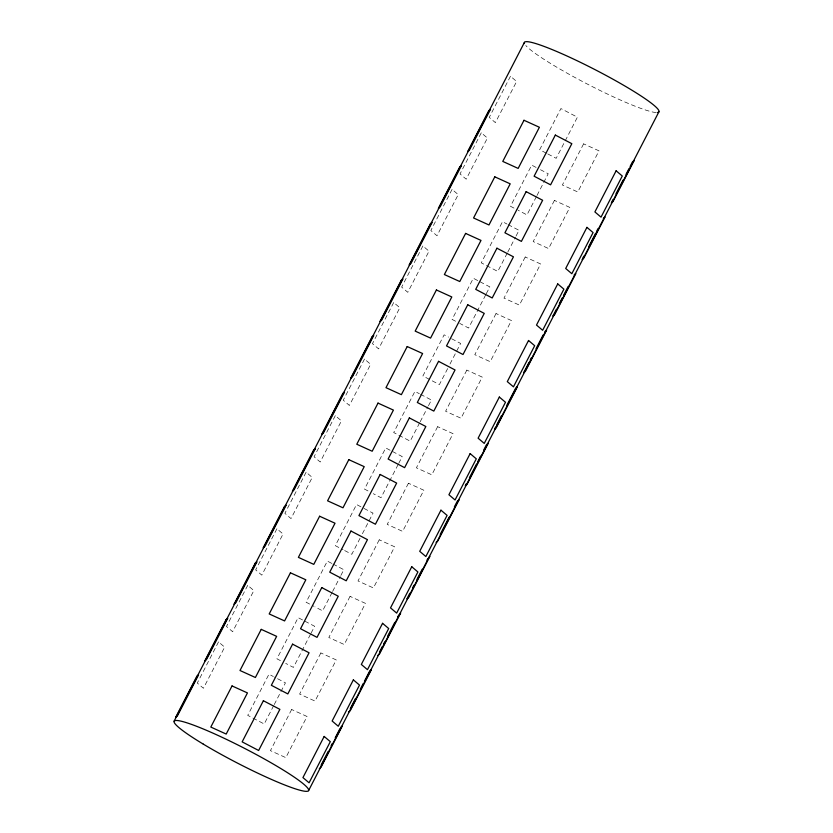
<?xml version="1.0" encoding="UTF-8"?>
<svg xmlns="http://www.w3.org/2000/svg" width="833" height="833" viewBox="0 0 833 833"><rect width="100%" height="100%" fill="white"/><g stroke="black" fill="none" stroke-linecap="round" stroke-linejoin="round"><path stroke-width="0.62" stroke-dasharray="4.17 3.12" d="M273.651 705.697L264.217 723.981L247.724 715.36L268.955 674.22L273.349 676.521M274.244 704.551L285.448 682.841L274.453 677.094M310.511 634.277L293.414 667.41L285.709 663.391M311.105 633.132L314.645 626.281L303.649 620.533M332.044 592.565L322.6 610.849L314.905 606.83M332.627 591.42L340.301 576.571M340.884 575.426L343.842 569.71L332.846 563.962M360.054 538.285L351.797 554.278L344.102 550.259M362.417 533.714L373.028 513.149L362.043 507.401M398.101 464.575L380.993 497.718L373.299 493.698M398.695 463.44L402.224 456.578L391.239 450.83M419.624 422.872L410.19 441.157L393.697 432.535L414.938 391.395L419.332 393.697M420.217 421.727L427.881 406.868M428.474 405.723L431.421 400.017L420.436 394.269M447.644 368.592L439.387 384.586L422.893 375.964L444.135 334.835L448.529 337.126M450.007 364.021L460.618 343.446L449.622 337.698M485.691 294.882L468.583 328.025L459.785 323.423M486.274 293.737L489.814 286.885L478.819 281.137M507.214 253.17L497.78 271.454L481.287 262.832L502.518 221.703L506.922 223.994M507.807 252.035L515.471 237.176M516.064 236.031L519.011 230.314L508.015 224.577M536.41 196.609L526.977 214.893L518.178 210.291M537.004 195.463L548.208 173.753L540.513 169.734M546.271 153.157L539.68 149.711L560.911 108.571L577.404 117.182L556.173 158.322L547.375 153.73M536.119 167.433L531.714 165.132L510.483 206.272L517.085 209.718M477.726 280.565L473.321 278.264L452.09 319.403L458.691 322.85M390.136 450.257L385.741 447.956L364.51 489.096L368.904 491.397M360.939 506.828L356.545 504.527L335.314 545.667L343.009 549.686M331.742 563.389L327.348 561.088L306.117 602.228L313.812 606.247M302.546 619.96L298.152 617.659L276.92 658.799L281.315 661.09M656.206 112.549A75.668 8.174 27.3 0 1 588.952 84.893A75.668 8.174 27.3 0 1 525.8 45.513M218.517 641.91L197.286 683.05L203.429 688.266L224.66 647.126L218.517 641.91M247.713 585.339L226.482 626.478L232.626 631.706L253.857 590.566L247.713 585.339M276.91 528.778L255.679 569.918L261.812 575.134L283.053 533.995L276.91 528.778M306.107 472.207L284.876 513.347L291.009 518.574L312.25 477.434L306.107 472.207M335.303 415.646L314.072 456.786L320.205 462.003L341.436 420.863L335.303 415.646M364.5 359.075L343.258 400.215L349.402 405.442L370.633 364.302L364.5 359.075M393.697 302.514L372.455 343.654L378.599 348.871L399.83 307.731L393.697 302.514M422.883 245.954L401.652 287.083L407.795 292.31L429.026 251.17L422.883 245.954M452.08 189.383L430.848 230.522L436.992 235.739L458.223 194.61L452.08 189.383M481.276 132.822L460.045 173.951L466.188 179.178L487.42 138.039L481.276 132.822M510.473 76.251L489.242 117.391L495.385 122.618L516.616 81.478L510.473 76.251M291.654 709.497L270.423 750.637L285.823 757.634L307.054 716.495L291.654 709.497M320.851 652.937L299.62 694.076L315.02 701.074L336.251 659.934L320.851 652.937M350.047 596.376L328.816 637.505L344.216 644.503L365.448 603.363L350.047 596.376M379.244 539.805L358.013 580.945L373.413 587.942L394.644 546.802L379.244 539.805M408.441 483.244L387.21 524.384L402.61 531.371L423.841 490.231L408.441 483.244M437.637 426.673L416.406 467.813L431.806 474.81L453.037 433.67L437.637 426.673M466.834 370.112L445.603 411.252L461.003 418.239L482.234 377.099L466.834 370.112M496.031 313.541L474.8 354.681L490.189 361.678L511.431 320.538L496.031 313.541M525.227 256.981L503.986 298.12L519.386 305.107L540.627 263.978L525.227 256.981M554.424 200.409L533.182 241.549L548.583 248.546L569.814 207.407L554.424 200.409M583.61 143.849L562.379 184.988L577.779 191.986L599.01 150.846L583.61 143.849"/><path stroke-width="1.25" d="M174.097 721.17L524.436 42.379M321.08 765.194L328.16 751.481M331.107 745.774L332.294 743.484M335.241 737.767L339.958 728.636M350.276 708.633L355.587 698.346M360.304 689.203L363.261 683.497M364.438 681.207L369.748 670.919L371.456 669.545L350.224 710.684L348.506 712.059M379.473 652.062L382.43 646.356M383.607 644.065L384.784 641.785M387.73 636.068L394.811 622.355M397.757 616.639L400.652 612.973L379.421 654.113L377.703 655.498M409.846 593.221L406.9 598.927L408.607 597.553L429.849 556.413L426.954 560.078M412.804 587.504L413.98 585.214M416.927 579.508L422.237 569.22M440.23 534.37L449.07 517.22M454.381 506.943L457.327 501.227L459.045 499.852L437.804 540.981L436.096 542.366M466.47 483.515L465.293 485.795L467.001 484.421L488.232 443.281L486.524 444.666L483.577 450.372M469.427 477.798L476.497 464.085M477.684 461.805L480.631 456.088M495.666 426.944L494.49 429.234L496.197 427.85L517.428 386.72L515.721 388.095L506.87 405.234M496.853 424.663L501.57 415.521M528.997 362.386L523.686 372.663L525.394 371.289L546.625 330.149L544.917 331.534M530.173 360.095L531.35 357.815M536.067 348.673L543.147 334.96M556.423 309.251L552.883 316.103L554.591 314.728L575.822 273.588L574.114 274.963M559.37 303.535L562.317 297.818M563.493 295.538L568.21 286.396M582.663 258.397L583.85 256.106M588.567 246.964L595.637 233.25M596.824 230.97L598 228.679M611.859 201.825L613.036 199.545M615.993 193.829L623.063 180.115M626.02 174.399L628.967 168.693M630.144 166.402L632.507 161.831L634.215 160.457L612.984 201.596L611.276 202.971M308.564 790.621L658.903 111.83M603.311 218.402L605.018 217.017L583.787 258.157L582.08 259.542M340.551 727.49L342.259 726.105L321.028 767.245L319.32 768.63M524.478 43.545A75.668 8.174 27.3 0 1 596.792 70.555A75.668 8.174 27.3 0 1 657.414 112.538M196.838 676.313L175.607 717.452L177.314 716.078L198.546 674.938L196.838 676.313M226.035 619.752L204.803 660.892L206.511 659.507L227.742 618.367L226.035 619.752M255.231 563.181L234 604.321L235.708 602.946L256.939 561.806L255.231 563.181M284.428 506.62L263.197 547.76L264.904 546.375L286.136 505.246L284.428 506.62M313.625 450.059L292.393 491.189L294.101 489.814L315.332 448.675L313.625 450.059M342.821 393.488L321.58 434.628L323.298 433.254L344.529 392.114L342.821 393.488M372.018 336.928L350.776 378.067L352.494 376.683L373.725 335.543L372.018 336.928M401.204 280.357L379.973 321.496L381.681 320.122L402.922 278.982L401.204 280.357M430.401 223.796L409.17 264.936L410.877 263.551L432.119 222.411L430.401 223.796M459.597 167.225L438.366 208.365L440.074 206.99L461.305 165.85L459.597 167.225M488.794 110.664L467.563 151.804L469.271 150.419L490.502 109.279L488.794 110.664M232.043 685.934L210.811 727.063L226.201 734.06L247.443 692.921L232.043 685.934M261.239 629.363L239.998 670.503L255.398 677.5L276.639 636.36L261.239 629.363M290.436 572.802L269.194 613.942L284.594 620.929L305.826 579.789L290.436 572.802M319.622 516.231L298.391 557.371L313.791 564.368L335.022 523.228L319.622 516.231M348.819 459.67L327.588 500.81L342.988 507.797L364.219 466.657L348.819 459.67M378.015 403.099L356.784 444.239L372.184 451.236L393.415 410.096L378.015 403.099M407.212 346.538L385.981 387.678L401.381 394.665L422.612 353.525L407.212 346.538M436.409 289.967L415.178 331.107L430.578 338.104L451.809 296.964L436.409 289.967M465.605 233.407L444.374 274.546L459.774 281.533L481.005 240.404L465.605 233.407M494.802 176.835L473.571 217.975L488.971 224.972L510.202 183.833L494.802 176.835M523.999 120.275L502.768 161.415L518.157 168.412L539.399 127.272L523.999 120.275M263.384 700.73L242.153 741.87L258.636 750.491L279.878 709.352L263.384 700.73M292.581 644.159L271.35 685.299L287.833 693.92L309.064 652.78L292.581 644.159M321.777 587.598L300.546 628.738L317.029 637.36L338.26 596.22L321.777 587.598M350.974 531.038L329.733 572.167L346.226 580.788L367.457 539.649L350.974 531.038M380.171 474.466L358.929 515.606L375.423 524.228L396.654 483.088L380.171 474.466M409.357 417.906L388.126 459.045L404.619 467.657L425.85 426.517L409.357 417.906M438.554 361.335L417.323 402.474L433.816 411.096L455.047 369.956L438.554 361.335M467.75 304.774L446.519 345.914L463.013 354.525L484.244 313.385L467.75 304.774M496.947 248.203L475.716 289.343L492.209 297.964L513.44 256.824L496.947 248.203M526.144 191.642L504.913 232.782L521.396 241.393L542.637 200.264L526.144 191.642M555.34 135.071L534.109 176.211L550.592 184.832L571.834 143.692L555.34 135.071M324.172 736.445L302.941 777.585L309.074 782.801L330.316 741.662L324.172 736.445M353.369 679.874L332.138 721.014L338.271 726.241L359.502 685.101L353.369 679.874M382.566 623.313L361.335 664.453L367.468 669.67L388.699 628.53L382.566 623.313M411.762 566.742L390.521 607.882L396.664 613.109L417.895 571.969L411.762 566.742M440.949 510.181L419.717 551.321L425.861 556.538L447.092 515.398L440.949 510.181M470.145 453.61L448.914 494.75L455.057 499.977L476.289 458.837L470.145 453.61M499.342 397.049L478.111 438.189L484.254 443.406L505.485 402.266L499.342 397.049M528.538 340.489L507.307 381.618L513.451 386.845L534.682 345.705L528.538 340.489M557.735 283.918L536.504 325.057L542.647 330.274L563.879 289.145L557.735 283.918M586.932 227.357L565.701 268.486L571.834 273.713L593.075 232.574L586.932 227.357M616.128 170.786L594.897 211.926L601.03 217.153L622.272 176.013L616.128 170.786M203.314 744.14A75.668 8.174 27.3 0 0 308.481 790.736A75.668 8.174 27.3 0 0 212.186 732.801A75.668 8.174 27.3 0 0 203.314 744.14"/></g></svg>
